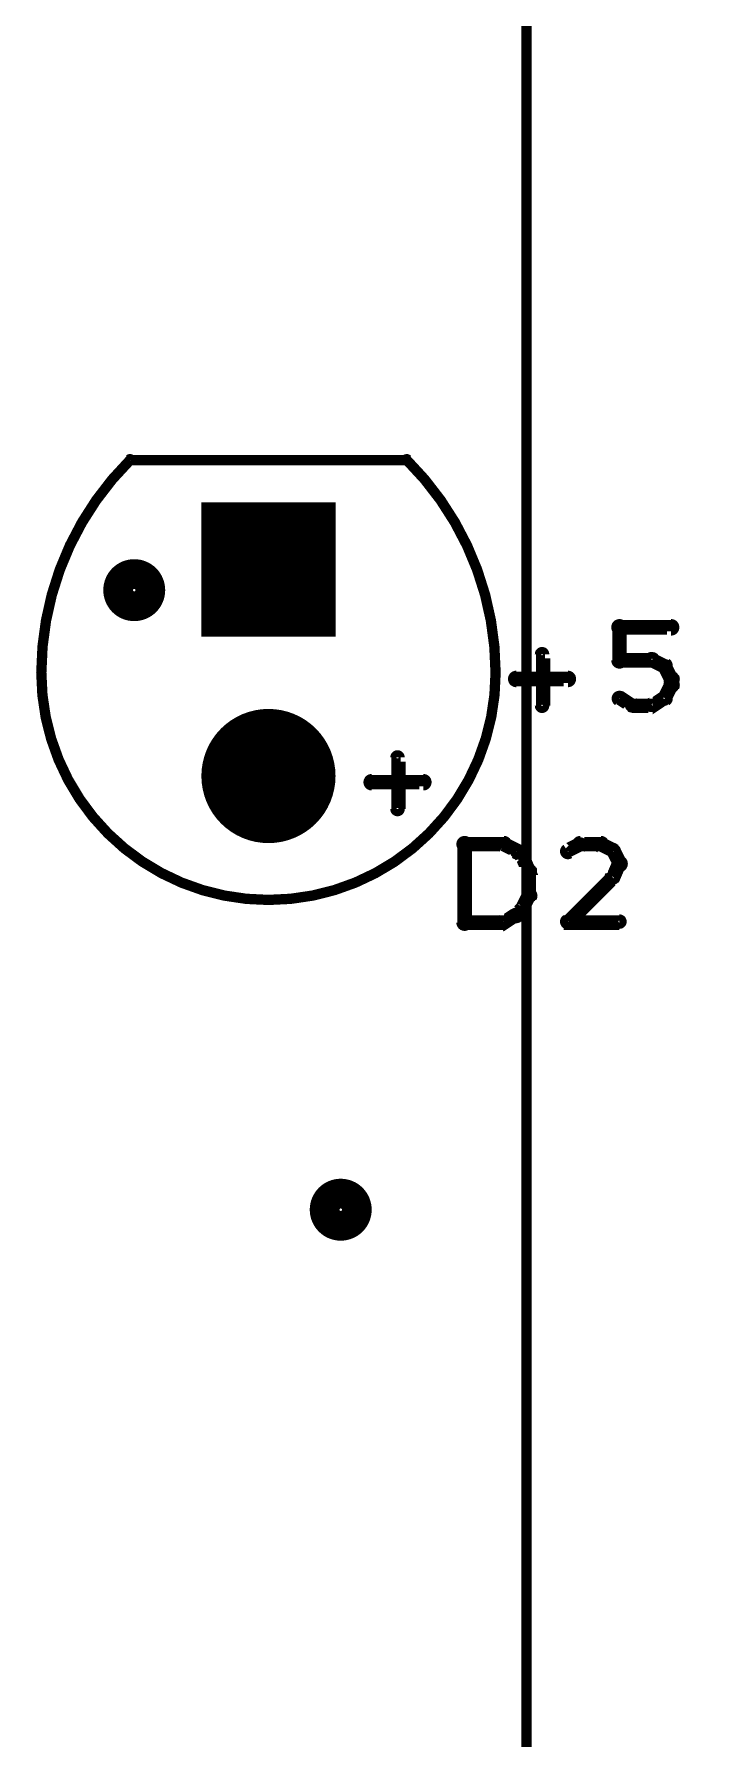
# Model space of a CAD drawing. Extents: x 7835 to 14160, y 8914 to 11568.
# Drawn here: x 8352 to 8672, y 10294 to 11119 of the extents above; entities that cross this region are included whole.
import ezdxf

# ---------------------------------------------------------------- set-up
doc = ezdxf.new("R2010")
doc.units = 0
doc.layers.get('0').update_dxf_attribs({"linetype": 'CONTINUOUS'})
for name, color, linetype in [('_DRILL', 251, 'CONTINUOUS'), ('BOTTOM_SOLDER_MASK', 6, 'CONTINUOUS'), ('DOCUMENTATION1', 3, 'CONTINUOUS'), ('TOP_SILKSCREEN', 1, 'CONTINUOUS'), ('TOP_SOLDER_MASK', 2, 'CONTINUOUS')]:
    doc.layers.add(name, color=color, linetype=linetype)

# ---------------------------------------------------------------- blocks, each defined once
blk = doc.blocks.new('VIA')
at = {"const_width": 13}
blk.add_lwpolyline([(-6, 0, 1), (6, 0, 1)], format="xyb", close=True, dxfattribs=at)
blk = doc.blocks.new('STYLE2_1')
at = {"const_width": 30}
blk.add_lwpolyline([(-15, 0, 1), (15, 0, 1)], format="xyb", close=True, dxfattribs=at)
blk = doc.blocks.new('STYLE1_3')
at = {"const_width": 30}
blk.add_lwpolyline([(-15, -15), (15, -15), (15, 15), (-15, 15)], close=True, dxfattribs=at)
blk = doc.blocks.new('_HOLE')
blk.add_circle((0, 0), 0.5)

msp = doc.modelspace()

# ---------------------------------------------------------------- linework, layer by layer
at = {"layer": 'DOCUMENTATION1', "color": 94}
msp.add_lwpolyline([(9590, 10230, 5, 5, 0), (8590, 10230, 5, 5, 0), (8590, 10230, 0, 0, 0), (8590, 10230, 3, 3, 0), (8590, 10231, 3, 3, 1), (8590, 10229, 0, 0, 0), (8589, 10230, 3, 3, 1), (8591, 10230, 0, 0, 0), (8590, 10230, 0, 0, 0), (8590, 10230, 5, 5, 0), (8590, 11330, 0, 0, 0), (8590, 11330, 3, 3, 0), (8591, 11330, 3, 3, 1), (8589, 11330, 0, 0, 0), (8590, 11331, 3, 3, 1), (8590, 11329, 0, 0, 0), (8590, 11330, 0, 0, 0), (8590, 11330, 5, 5, 0), (9590, 11330, 0, 0, 0)], format="xyseb", dxfattribs=at)
at = {"layer": 'TOP_SILKSCREEN', "color": 135}
msp.add_lwpolyline([(8356, 10810, 3, 3, 1), (8354, 10810, 0, 0, 0), (8355, 10810, 0, 0, 0), (8355, 10810, 5, 5, 0.414), (8465, 10700, 0, 0, 0), (8465, 10700, 3, 3, 0), (8465, 10699, 3, 3, 1), (8465, 10701, 0, 0, 0), (8465, 10701, 3, 3, 1), (8465, 10699, 0, 0, 0), (8465, 10700, 0, 0, 0), (8465, 10700, 5, 5, 0.414), (8575, 10810, 0, 0, 0), (8575, 10810, 3, 3, 0), (8576, 10810, 3, 3, 1), (8574, 10810, 0, 0, 0), (8574, 10810, 3, 3, 1), (8576, 10810, 0, 0, 0), (8575, 10810, 0, 0, 0), (8575, 10810, 5, 5, 0.199), (8532, 10913, 0, 0, 0), (8532, 10913, 3, 3, 0), (8533, 10914, 3, 3, 1), (8531, 10912, 0, 0, 0), (8532, 10912, 3, 3, 1), (8532, 10914, 0, 0, 0), (8532, 10913, 0, 0, 0), (8532, 10913, 5, 5, 0), (8398, 10913, 0, 0, 0), (8398, 10913, 3, 3, 0), (8398, 10914, 3, 3, 1), (8398, 10912, 0, 0, 0), (8399, 10912, 3, 3, 1), (8397, 10914, 0, 0, 0), (8398, 10913, 0, 0, 0), (8398, 10913, 5, 5, 0.199), (8355, 10810, 5, 5, 0), (8355, 10810, 0, 0, 0), (8355, 10810, 3, 3, 0), (8354, 10810, 3, 3, 1), (8356, 10810, 0, 0, 0)], format="xyseb", close=True, dxfattribs=at)
for points in [[(8633, 10816, 4, 4, 1), (8637, 10816, 0, 0, 0), (8635, 10816, 0, 0, 0), (8635, 10816, 7, 7, 0), (8635, 10832, 7, 7, 0), (8635, 10832, 0, 0, 0), (8635, 10832, 4, 4, 0), (8637, 10832, 4, 4, 1), (8633, 10832, 0, 0, 0)], [(8635, 10834, 4, 4, 1), (8635, 10830, 0, 0, 0), (8635, 10832, 0, 0, 0), (8635, 10832, 7, 7, 0), (8660, 10832, 7, 7, 0), (8660, 10832, 0, 0, 0), (8660, 10832, 4, 4, 0), (8660, 10830, 4, 4, 1), (8660, 10834, 0, 0, 0)], [(8596, 10794, 4, 4, 1), (8599, 10794, 0, 0, 0), (8598, 10794, 0, 0, 0), (8598, 10794, 7, 7, 0), (8598, 10819, 7, 7, 0), (8598, 10819, 0, 0, 0), (8598, 10819, 4, 4, 0), (8599, 10819, 4, 4, 1), (8596, 10819, 0, 0, 0)], [(8651, 10815, 4, 4, 1), (8651, 10818, 0, 0, 0), (8651, 10816, 0, 0, 0), (8651, 10816, 7, 7, 0), (8635, 10816, 7, 7, 0), (8635, 10816, 0, 0, 0), (8635, 10816, 4, 4, 0), (8635, 10818, 4, 4, 1), (8635, 10815, 0, 0, 0)], [(8656, 10812, 4, 4, 1), (8658, 10815, 0, 0, 0), (8657, 10813, 0, 0, 0), (8657, 10813, 7, 7, 0), (8651, 10816, 7, 7, 0), (8651, 10816, 0, 0, 0), (8651, 10816, 4, 4, 0), (8651, 10818, 4, 4, 1), (8650, 10815, 0, 0, 0)], [(8658, 10806, 4, 4, 1), (8662, 10808, 0, 0, 0), (8660, 10807, 0, 0, 0), (8660, 10807, 7, 7, 0), (8657, 10813, 7, 7, 0), (8657, 10813, 0, 0, 0), (8657, 10813, 4, 4, 0), (8658, 10814, 4, 4, 1), (8655, 10812, 0, 0, 0)], [(8585, 10809, 4, 4, 1), (8585, 10805, 0, 0, 0), (8585, 10807, 0, 0, 0), (8585, 10807, 7, 7, 0), (8610, 10807, 7, 7, 0), (8610, 10807, 0, 0, 0), (8610, 10807, 4, 4, 0), (8610, 10805, 4, 4, 1), (8610, 10809, 0, 0, 0)], [(8655, 10798, 4, 4, 1), (8658, 10797, 0, 0, 0), (8657, 10798, 0, 0, 0), (8657, 10798, 7, 7, 0), (8660, 10804, 7, 7, 0), (8660, 10804, 0, 0, 0), (8660, 10804, 4, 4, 0), (8662, 10803, 4, 4, 1), (8658, 10805, 0, 0, 0)], [(8658, 10804, 4, 4, 1), (8662, 10804, 0, 0, 0), (8660, 10804, 0, 0, 0), (8660, 10804, 7, 7, 0), (8660, 10807, 7, 7, 0), (8660, 10807, 0, 0, 0), (8660, 10807, 4, 4, 0), (8662, 10807, 4, 4, 1), (8658, 10807, 0, 0, 0)], [(8636, 10799, 4, 4, 1), (8634, 10796, 0, 0, 0), (8635, 10798, 0, 0, 0), (8635, 10798, 7, 7, 0), (8641, 10794, 7, 7, 0), (8641, 10794, 0, 0, 0), (8641, 10794, 4, 4, 0), (8640, 10793, 4, 4, 1), (8642, 10796, 0, 0, 0)], [(8641, 10796, 4, 4, 1), (8641, 10793, 0, 0, 0), (8641, 10794, 0, 0, 0), (8641, 10794, 7, 7, 0), (8651, 10794, 7, 7, 0), (8651, 10794, 0, 0, 0), (8651, 10794, 4, 4, 0), (8651, 10793, 4, 4, 1), (8651, 10796, 0, 0, 0)], [(8650, 10796, 4, 4, 1), (8651, 10793, 0, 0, 0), (8651, 10794, 0, 0, 0), (8651, 10794, 7, 7, 0), (8657, 10798, 7, 7, 0), (8657, 10798, 0, 0, 0), (8657, 10798, 4, 4, 0), (8658, 10796, 4, 4, 1), (8656, 10799, 0, 0, 0)], [(8526, 10744, 4, 4, 1), (8529, 10744, 0, 0, 0), (8528, 10744, 0, 0, 0), (8528, 10744, 7, 7, 0), (8528, 10769, 7, 7, 0), (8528, 10769, 0, 0, 0), (8528, 10769, 4, 4, 0), (8529, 10769, 4, 4, 1), (8526, 10769, 0, 0, 0)], [(8515, 10759, 4, 4, 1), (8515, 10755, 0, 0, 0), (8515, 10757, 0, 0, 0), (8515, 10757, 7, 7, 0), (8540, 10757, 7, 7, 0), (8540, 10757, 0, 0, 0), (8540, 10757, 4, 4, 0), (8540, 10755, 4, 4, 1), (8540, 10759, 0, 0, 0)], [(8558, 10689, 4, 4, 1), (8562, 10689, 0, 0, 0), (8560, 10689, 0, 0, 0), (8560, 10689, 7, 7, 0), (8560, 10727, 7, 7, 0), (8560, 10727, 0, 0, 0), (8560, 10727, 4, 4, 0), (8562, 10727, 4, 4, 1), (8558, 10727, 0, 0, 0)], [(8560, 10729, 4, 4, 1), (8560, 10725, 0, 0, 0), (8560, 10727, 0, 0, 0), (8560, 10727, 7, 7, 0), (8579, 10727, 7, 7, 0), (8579, 10727, 0, 0, 0), (8579, 10727, 4, 4, 0), (8579, 10725, 4, 4, 1), (8579, 10729, 0, 0, 0)], [(8580, 10728, 4, 4, 1), (8578, 10725, 0, 0, 0), (8579, 10727, 0, 0, 0), (8579, 10727, 7, 7, 0), (8585, 10724, 7, 7, 0), (8585, 10724, 0, 0, 0), (8585, 10724, 4, 4, 0), (8584, 10722, 4, 4, 1), (8586, 10725, 0, 0, 0)], [(8617, 10725, 4, 4, 1), (8615, 10728, 0, 0, 0), (8616, 10727, 0, 0, 0), (8616, 10727, 7, 7, 0), (8610, 10724, 7, 7, 0), (8610, 10724, 0, 0, 0), (8610, 10724, 4, 4, 0), (8609, 10725, 4, 4, 1), (8611, 10722, 0, 0, 0)], [(8626, 10725, 4, 4, 1), (8626, 10729, 0, 0, 0), (8626, 10727, 0, 0, 0), (8626, 10727, 7, 7, 0), (8616, 10727, 7, 7, 0), (8616, 10727, 0, 0, 0), (8616, 10727, 4, 4, 0), (8616, 10729, 4, 4, 1), (8616, 10725, 0, 0, 0)], [(8631, 10722, 4, 4, 1), (8633, 10725, 0, 0, 0), (8632, 10724, 0, 0, 0), (8632, 10724, 7, 7, 0), (8626, 10727, 7, 7, 0), (8626, 10727, 0, 0, 0), (8626, 10727, 4, 4, 0), (8626, 10728, 4, 4, 1), (8625, 10725, 0, 0, 0)], [(8586, 10725, 4, 4, 1), (8584, 10723, 0, 0, 0), (8585, 10724, 0, 0, 0), (8585, 10724, 7, 7, 0), (8588, 10721, 7, 7, 0), (8588, 10721, 0, 0, 0), (8588, 10721, 4, 4, 0), (8587, 10719, 4, 4, 1), (8589, 10722, 0, 0, 0)], [(8590, 10721, 4, 4, 1), (8587, 10720, 0, 0, 0), (8588, 10721, 0, 0, 0), (8588, 10721, 7, 7, 0), (8591, 10714, 7, 7, 0), (8591, 10714, 0, 0, 0), (8591, 10714, 4, 4, 0), (8590, 10714, 4, 4, 1), (8593, 10715, 0, 0, 0)], [(8633, 10717, 4, 4, 1), (8637, 10718, 0, 0, 0), (8635, 10718, 0, 0, 0), (8635, 10718, 7, 7, 0), (8632, 10724, 7, 7, 0), (8632, 10724, 0, 0, 0), (8632, 10724, 4, 4, 0), (8633, 10725, 4, 4, 1), (8630, 10723, 0, 0, 0)], [(8593, 10714, 4, 4, 1), (8590, 10714, 0, 0, 0), (8591, 10714, 0, 0, 0), (8591, 10714, 7, 7, 0), (8591, 10702, 7, 7, 0), (8591, 10702, 0, 0, 0), (8591, 10702, 4, 4, 0), (8590, 10702, 4, 4, 1), (8593, 10702, 0, 0, 0)], [(8609, 10691, 4, 4, 1), (8611, 10688, 0, 0, 0), (8610, 10689, 0, 0, 0), (8610, 10689, 7, 7, 0), (8632, 10711, 7, 7, 0), (8632, 10711, 0, 0, 0), (8632, 10711, 4, 4, 0), (8633, 10710, 4, 4, 1), (8631, 10712, 0, 0, 0)], [(8630, 10712, 4, 4, 1), (8633, 10710, 0, 0, 0), (8632, 10711, 0, 0, 0), (8632, 10711, 7, 7, 0), (8635, 10718, 7, 7, 0), (8635, 10718, 0, 0, 0), (8635, 10718, 4, 4, 0), (8637, 10717, 4, 4, 1), (8633, 10718, 0, 0, 0)], [(8593, 10701, 4, 4, 1), (8590, 10703, 0, 0, 0), (8591, 10702, 0, 0, 0), (8591, 10702, 7, 7, 0), (8588, 10696, 7, 7, 0), (8588, 10696, 0, 0, 0), (8588, 10696, 4, 4, 0), (8587, 10696, 4, 4, 1), (8590, 10695, 0, 0, 0)], [(8589, 10694, 4, 4, 1), (8587, 10697, 0, 0, 0), (8588, 10696, 0, 0, 0), (8588, 10696, 7, 7, 0), (8585, 10693, 7, 7, 0), (8585, 10693, 0, 0, 0), (8585, 10693, 4, 4, 0), (8584, 10694, 4, 4, 1), (8586, 10691, 0, 0, 0)], [(8579, 10688, 4, 4, 1), (8579, 10691, 0, 0, 0), (8579, 10689, 0, 0, 0), (8579, 10689, 7, 7, 0), (8560, 10689, 7, 7, 0), (8560, 10689, 0, 0, 0), (8560, 10689, 4, 4, 0), (8560, 10691, 4, 4, 1), (8560, 10688, 0, 0, 0)], [(8586, 10691, 4, 4, 1), (8584, 10694, 0, 0, 0), (8585, 10693, 0, 0, 0), (8585, 10693, 7, 7, 0), (8579, 10689, 7, 7, 0), (8579, 10689, 0, 0, 0), (8579, 10689, 4, 4, 0), (8578, 10691, 4, 4, 1), (8580, 10688, 0, 0, 0)], [(8635, 10688, 4, 4, 1), (8635, 10691, 0, 0, 0), (8635, 10689, 0, 0, 0), (8635, 10689, 7, 7, 0), (8610, 10689, 7, 7, 0), (8610, 10689, 0, 0, 0), (8610, 10689, 4, 4, 0), (8610, 10691, 4, 4, 1), (8610, 10688, 0, 0, 0)]]:
    msp.add_lwpolyline(points, format="xyseb", dxfattribs=at)

# ---------------------------------------------------------------- block references
at = {"layer": '_DRILL'}
for p, xscale, yscale in [((8465, 10860), 30, 30), ((8400, 10850), 15, 15), ((8465, 10760), 30, 30), ((8500, 10550), 15, 15)]:
    msp.add_blockref('_HOLE', p, dxfattribs=dict(at, xscale=xscale, yscale=yscale))
at = {"layer": 'BOTTOM_SOLDER_MASK', "color": 253, "xscale": 1.083, "yscale": 1.083, "rotation": 270}
for name, p in [('STYLE1_3', (8465, 10860)), ('STYLE1_3', (8465, 10860)), ('STYLE2_1', (8465, 10760)), ('STYLE2_1', (8465, 10760))]:
    msp.add_blockref(name, p, dxfattribs=at)
at = {"layer": 'BOTTOM_SOLDER_MASK', "color": 2, "xscale": 1.2, "yscale": 1.2}
for p in [(8400, 10850), (8400, 10850), (8500, 10550), (8500, 10550)]:
    msp.add_blockref('VIA', p, dxfattribs=at)
at = {"layer": 'TOP_SOLDER_MASK', "color": 253, "xscale": 1.083, "yscale": 1.083, "rotation": 270}
for name, p in [('STYLE1_3', (8465, 10860)), ('STYLE1_3', (8465, 10860)), ('STYLE2_1', (8465, 10760)), ('STYLE2_1', (8465, 10760))]:
    msp.add_blockref(name, p, dxfattribs=at)
at = {"layer": 'TOP_SOLDER_MASK', "color": 2, "xscale": 1.2, "yscale": 1.2}
for p in [(8400, 10850), (8400, 10850), (8500, 10550), (8500, 10550)]:
    msp.add_blockref('VIA', p, dxfattribs=at)

doc.saveas('drawing.dxf')
